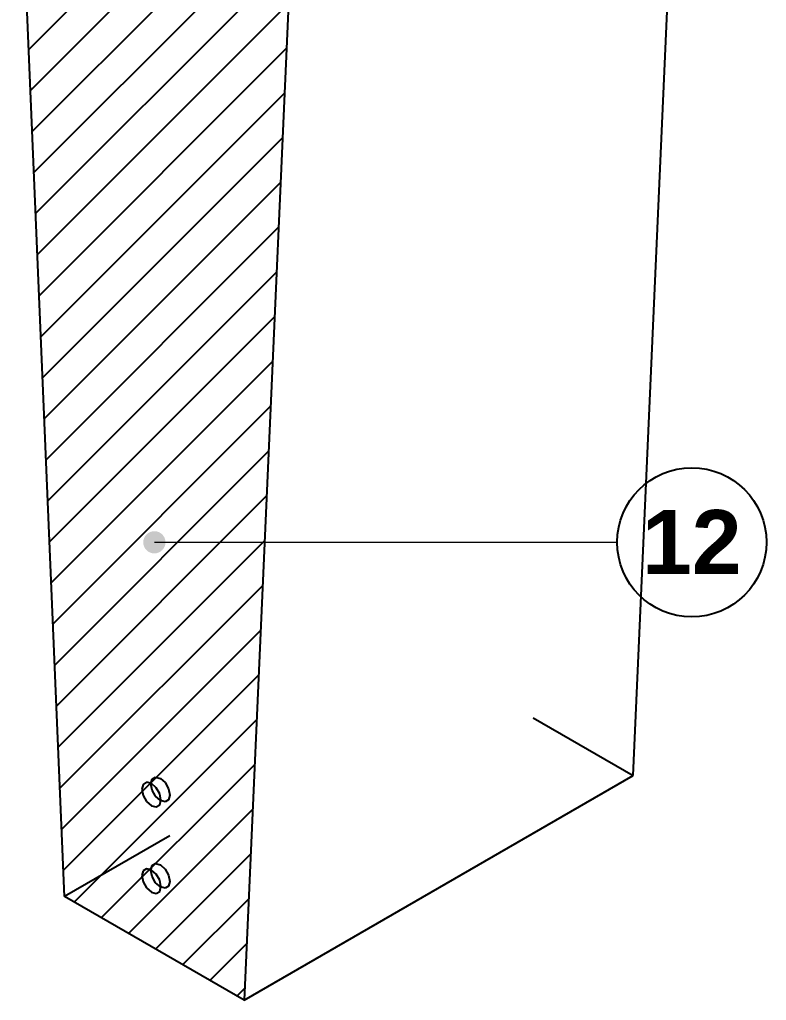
# Model space of a CAD drawing. Header units: millimetres. Extents: x 0 to 297, y 0 to 420.
# Drawn here: x 184.23 to 207.75, y 151.87 to 182.76 of the extents above; entities that cross this region are included whole.
import ezdxf
from ezdxf.enums import TextEntityAlignment as Align

# ---------------------------------------------------------------- set-up
doc = ezdxf.new("R2010")
doc.units = ezdxf.units.MM
for name, color, linetype in [('2-AXO-ARISTAS', 7, 'Continuous'), ('2-AXO-RAYADOS', 8, 'Continuous'), ('3-TEXTOS', 7, 'Continuous')]:
    doc.layers.add(name, color=color, linetype=linetype)
doc.styles.add('ARIAL-NEGRITA', font='arialbd.ttf')

msp = doc.modelspace()

# ---------------------------------------------------------------- hatches: boundary and pattern name
at = {"layer": '3-TEXTOS', "true_color": 0x000000}
h = msp.add_hatch(color=18, dxfattribs=at)
h.dxf.hatch_style = 1
edge = h.paths.add_edge_path()
edge.add_arc((188.474, 166.301), 0.35, 0, 360)

# ---------------------------------------------------------------- linework, layer by layer
at = {"layer": '2-AXO-ARISTAS', "lineweight": 25}
for p, q in [((185.646, 155.142), (184.231, 188.618)), ((188.361, 158.691), (188.401, 158.842)), ((188.401, 158.842), (188.512, 158.905)), ((188.512, 158.905), (188.663, 158.865)), ((188.663, 158.865), (188.813, 158.731)), ((188.119, 158.678), (188.078, 158.528)), ((188.078, 158.528), (188.119, 158.33)), ((188.229, 158.742), (188.119, 158.678)), ((188.38, 158.702), (188.229, 158.742)), ((188.401, 158.493), (188.361, 158.691)), ((188.531, 158.568), (188.38, 158.702)), ((188.512, 158.302), (188.401, 158.493)), ((188.641, 158.377), (188.531, 158.568)), ((188.813, 158.731), (188.924, 158.54)), ((188.924, 158.54), (188.964, 158.342)), ((188.119, 158.33), (188.229, 158.139)), ((188.663, 158.168), (188.512, 158.302)), ((188.682, 158.179), (188.641, 158.377)), ((188.641, 158.028), (188.682, 158.179)), ((188.813, 158.128), (188.663, 158.168)), ((188.924, 158.192), (188.813, 158.128)), ((188.964, 158.342), (188.924, 158.192)), ((188.229, 158.139), (188.38, 158.005)), ((188.38, 158.005), (188.531, 157.965)), ((188.531, 157.965), (188.641, 158.028)), ((188.963, 157.057), (185.646, 155.142)), ((188.229, 156.02), (188.119, 155.957)), ((188.38, 155.98), (188.229, 156.02)), ((188.361, 155.969), (188.401, 156.12)), ((188.401, 156.12), (188.512, 156.184)), ((188.512, 156.184), (188.663, 156.143)), ((188.663, 156.143), (188.813, 156.01)), ((188.813, 156.01), (188.924, 155.818)), ((188.119, 155.957), (188.078, 155.806)), ((188.078, 155.806), (188.119, 155.608)), ((188.401, 155.772), (188.361, 155.969)), ((188.531, 155.846), (188.38, 155.98)), ((188.512, 155.58), (188.401, 155.772)), ((188.641, 155.655), (188.531, 155.846)), ((188.924, 155.818), (188.964, 155.621)), ((188.119, 155.608), (188.229, 155.417)), ((188.229, 155.417), (188.38, 155.283)), ((188.663, 155.447), (188.512, 155.58)), ((188.682, 155.458), (188.641, 155.655)), ((188.641, 155.307), (188.682, 155.458)), ((188.813, 155.406), (188.663, 155.447)), ((188.924, 155.47), (188.813, 155.406)), ((188.964, 155.621), (188.924, 155.47)), ((188.38, 155.283), (188.531, 155.243)), ((188.531, 155.243), (188.641, 155.307))]:
    msp.add_line(p, q, dxfattribs=at)

# ---------------------------------------------------------------- wipeouts: each hides what was drawn before it
msp.add_wipeout([(204.975, 190.796), (204.975, 190.796), (204.975, 190.796), (204.975, 190.796), (204.975, 190.796), (204.975, 190.796), (204.975, 190.796), (204.975, 190.796), (204.975, 190.796), (204.975, 190.796), (204.975, 190.796), (204.975, 190.796), (204.975, 190.796), (204.975, 190.796), (204.975, 190.796), (204.975, 190.796), (204.975, 190.796), (204.975, 190.796), (204.975, 190.796), (204.975, 190.796), (204.975, 190.796), (204.975, 190.796), (204.975, 190.796), (204.975, 190.797), (204.975, 190.797), (204.975, 190.797), (204.975, 190.797), (204.975, 190.797), (204.975, 190.797), (204.975, 190.797), (204.975, 190.797), (204.975, 190.797), (204.975, 190.797), (204.975, 190.797), (204.975, 190.797), (204.975, 190.797), (204.974, 190.797), (204.974, 190.797), (204.974, 190.797), (204.974, 190.797), (204.974, 190.797), (204.974, 190.797), (204.974, 190.797), (204.974, 190.797), (204.974, 190.797), (204.974, 190.797), (204.974, 190.797), (204.974, 190.797), (204.974, 190.797), (204.974, 190.797), (204.974, 190.797), (204.974, 190.797), (204.974, 190.797), (204.974, 190.797), (204.974, 190.797), (204.974, 190.797), (204.974, 190.797), (204.974, 190.797), (204.974, 190.797), (204.973, 190.797), (204.973, 190.797), (204.973, 190.797), (204.973, 190.797), (204.973, 190.797), (204.973, 190.797), (204.973, 190.797), (204.973, 190.797), (204.973, 190.797), (204.973, 190.797), (204.973, 190.797), (204.973, 190.797), (204.973, 190.797), (204.973, 190.797), (204.973, 190.797), (204.973, 190.797), (204.973, 190.797), (204.973, 190.797), (204.973, 190.797), (204.973, 190.797), (204.972, 190.797), (204.972, 190.797), (204.972, 190.797), (204.972, 190.797), (204.972, 190.797), (204.972, 190.797), (192.716, 183.721), (192.716, 183.721), (192.715, 183.721), (192.715, 183.721), (192.715, 183.72), (192.715, 183.72), (192.715, 183.72), (192.715, 183.72), (192.715, 183.72), (192.715, 183.719), (192.715, 183.719), (191.301, 151.876), (191.301, 151.876), (191.301, 151.876), (191.301, 151.876), (191.301, 151.876), (191.301, 151.876), (191.301, 151.876), (191.301, 151.876), (191.301, 151.876), (191.301, 151.875), (191.301, 151.875), (191.301, 151.875), (191.301, 151.875), (191.301, 151.875), (191.301, 151.875), (191.301, 151.875), (191.301, 151.875), (191.301, 151.875), (191.301, 151.875), (191.301, 151.875), (191.301, 151.875), (191.301, 151.875), (191.301, 151.875), (191.301, 151.875), (191.301, 151.875), (191.301, 151.875), (191.301, 151.875), (191.301, 151.875), (191.301, 151.875), (191.301, 151.875), (191.301, 151.874), (191.301, 151.874), (191.301, 151.874), (191.301, 151.874), (191.301, 151.874), (191.301, 151.874), (191.301, 151.874), (191.301, 151.874), (191.301, 151.874), (191.301, 151.874), (191.301, 151.874), (191.301, 151.874), (191.301, 151.874), (191.301, 151.874), (191.301, 151.874), (191.302, 151.874), (191.302, 151.874), (191.302, 151.874), (191.302, 151.874), (191.302, 151.874), (191.302, 151.874), (191.302, 151.874), (191.302, 151.874), (191.302, 151.874), (191.302, 151.874), (191.302, 151.874), (191.302, 151.874), (191.302, 151.874), (191.302, 151.874), (191.302, 151.874), (191.302, 151.874), (191.302, 151.874), (191.302, 151.874), (191.302, 151.874), (191.302, 151.874), (191.303, 151.874), (191.303, 151.874), (191.303, 151.874), (191.303, 151.874), (191.303, 151.874), (191.303, 151.874), (191.303, 151.874), (191.303, 151.874), (191.303, 151.874), (191.303, 151.874), (191.303, 151.874), (191.303, 151.874), (191.303, 151.874), (191.303, 151.874), (191.303, 151.874), (191.303, 151.874), (191.303, 151.874), (191.303, 151.874), (191.303, 151.874), (191.303, 151.874), (191.303, 151.874), (191.304, 151.874), (203.56, 158.95), (203.56, 158.95), (203.56, 158.951), (203.56, 158.951), (203.561, 158.951), (203.561, 158.951), (203.561, 158.951), (203.561, 158.951), (203.561, 158.952), (203.561, 158.952), (203.561, 158.952), (204.975, 190.795), (204.975, 190.795)])

# ---------------------------------------------------------------- next in the draw order: hatches: boundary and pattern name
at = {"layer": '2-AXO-RAYADOS'}
h = msp.add_hatch(dxfattribs=at)
h.set_pattern_fill('ANSI31', color=8, scale=0.3)
h.paths.add_polyline_path([(192.719, 183.719), (192.719, 183.719), (192.719, 183.719), (192.719, 183.719), (192.719, 183.719), (192.719, 183.719), (192.719, 183.719), (192.719, 183.719), (192.719, 183.719), (192.719, 183.72), (192.719, 183.72), (192.719, 183.72), (192.719, 183.72), (192.719, 183.72), (192.719, 183.72), (192.719, 183.72), (192.719, 183.72), (192.719, 183.72), (192.719, 183.72), (192.719, 183.72), (192.719, 183.72), (192.718, 183.72), (192.718, 183.72), (192.718, 183.72), (192.718, 183.72), (192.718, 183.72), (192.718, 183.72), (192.718, 183.72), (192.718, 183.72), (192.718, 183.72), (192.718, 183.721), (192.718, 183.721), (192.718, 183.721), (192.718, 183.721), (192.718, 183.721), (192.718, 183.721), (192.718, 183.721), (192.718, 183.721), (192.718, 183.721), (192.718, 183.721), (192.718, 183.721), (192.718, 183.721), (192.718, 183.721), (192.718, 183.721), (192.718, 183.721), (184.232, 188.62), (184.232, 188.62), (184.232, 188.62), (184.232, 188.62), (184.232, 188.62), (184.232, 188.62), (184.231, 188.62), (184.231, 188.62), (184.231, 188.62), (184.231, 188.62), (184.231, 188.62), (184.23, 188.62), (184.23, 188.62), (184.23, 188.62), (184.23, 188.619), (184.23, 188.619), (184.23, 188.619), (184.23, 188.619), (184.23, 188.619), (184.23, 188.619), (184.229, 188.618), (184.229, 188.618), (184.229, 188.618), (185.644, 155.142), (185.644, 155.142), (185.644, 155.142), (185.644, 155.142), (185.644, 155.142), (185.644, 155.141), (185.644, 155.141), (185.644, 155.141), (185.644, 155.141), (185.644, 155.141), (185.644, 155.141), (185.644, 155.141), (185.644, 155.141), (185.644, 155.141), (185.644, 155.141), (185.644, 155.141), (185.644, 155.141), (185.644, 155.141), (185.644, 155.141), (185.644, 155.141), (185.644, 155.141), (185.644, 155.141), (185.644, 155.141), (185.644, 155.141), (185.644, 155.141), (185.644, 155.141), (185.644, 155.141), (185.644, 155.141), (185.644, 155.14), (185.644, 155.14), (185.644, 155.14), (185.644, 155.14), (185.644, 155.14), (185.644, 155.14), (185.644, 155.14), (185.644, 155.14), (185.644, 155.14), (185.644, 155.14), (185.644, 155.14), (185.645, 155.14), (185.645, 155.14), (185.645, 155.14), (185.645, 155.14), (191.302, 151.874), (191.302, 151.874), (191.302, 151.874), (191.302, 151.874), (191.302, 151.874), (191.302, 151.874), (191.303, 151.874), (191.303, 151.874), (191.303, 151.874), (191.303, 151.874), (191.303, 151.874), (191.304, 151.874), (191.304, 151.874), (191.304, 151.874), (191.304, 151.874), (191.304, 151.875), (191.304, 151.875), (191.304, 151.875), (191.304, 151.875), (191.304, 151.875), (191.304, 151.876), (191.305, 151.876), (192.719, 183.719), (192.719, 183.719)])

# ---------------------------------------------------------------- next in the draw order: linework, layer by layer
at = {"layer": '2-AXO-ARISTAS', "lineweight": 25}
for p, q in [((203.559, 158.952), (204.973, 190.795)), ((192.717, 183.719), (191.303, 151.876)), ((200.406, 160.772), (203.559, 158.952)), ((191.303, 151.876), (203.559, 158.952)), ((191.303, 151.876), (185.646, 155.142))]:
    msp.add_line(p, q, dxfattribs=at)
at = {"layer": '3-TEXTOS', "lineweight": 13}
msp.add_lwpolyline([(188.474, 166.301), (199.4, 166.301), (203.05, 166.301)], dxfattribs=at)
at = {"layer": '3-TEXTOS', "color": 18, "true_color": 0x000000}
msp.add_circle((205.4, 166.301), 2.35, dxfattribs=at)

# ---------------------------------------------------------------- next in the draw order: texts
at = {"layer": '3-TEXTOS', "style": 'ARIAL-NEGRITA'}
msp.add_text('12', height=2.016, dxfattribs=at).set_placement((205.4, 165.301), align=Align.CENTER)

doc.saveas('drawing.dxf')
